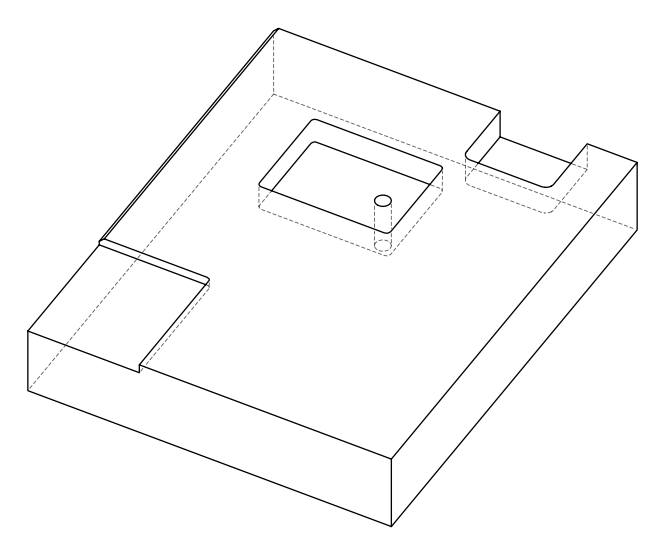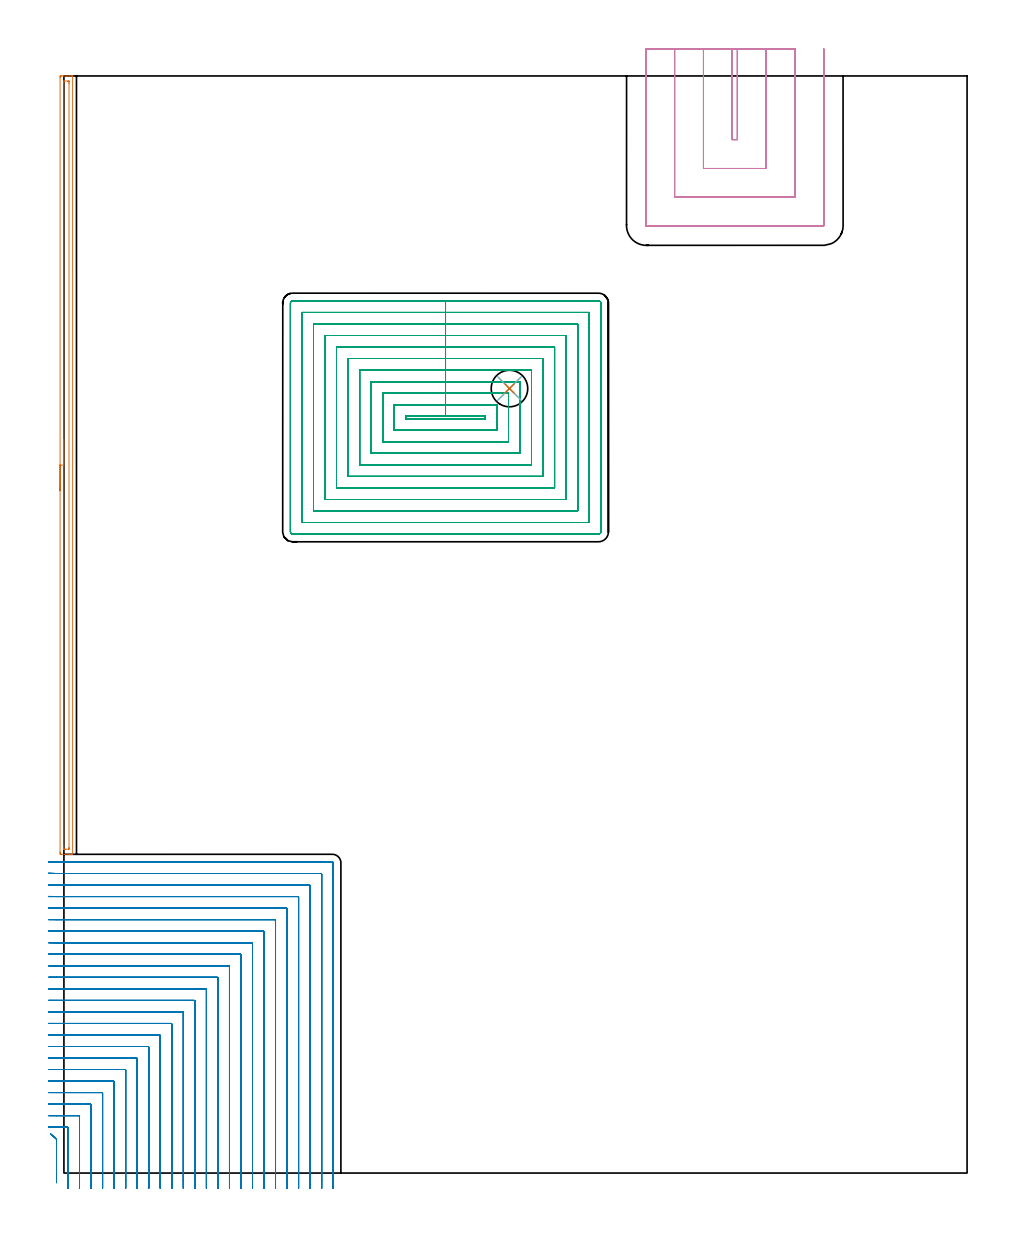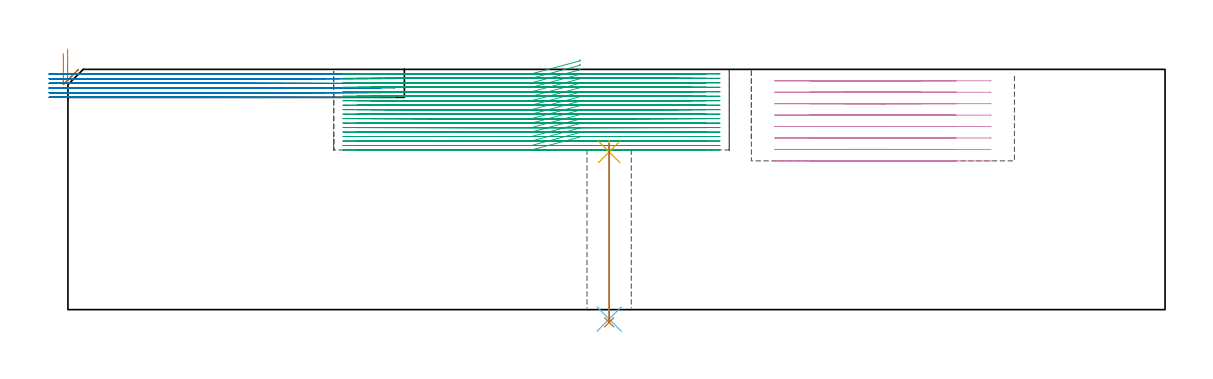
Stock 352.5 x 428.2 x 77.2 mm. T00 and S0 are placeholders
(PLAN: 7 operations, 5 tool changes, 160.7 min)
(1 AREA_MILL | FG_CHAMFER_SURFACE | UGT0205_001 | 5.04 min | 3686 mm3)
(2 MILL_CORNER_NOTCH_RECTANGULAR | CORNER_NOTCH_RECTANGULAR | NXT0201_008 | Follow Part, ap 1.5, ae 75% | 42.74 min | 120969 mm3)
(3 MILL_RECTANGULAR_POCKET | POCKET_RECTANGULAR_STRAIGHT | NXT0201_008 | Follow Part, ap 1.5, ae 75% | 99.63 min | 319072 mm3)
(4 MILL_SLOT | SLOT_PARTIAL_RECTANGULAR | UGT0201_133 | Follow Part, ap 3.75, ae 75% | 12.82 min | 163458 mm3)
(5 SPOT_DRILL | STEP1HOLE | NXT0321_9005460120000 | 0.04 min | 5 mm3)
(6 DRILL_THROUGH_HOLE_INTO_CENTER | STEP1HOLE | NXT0301_055 | 0.23 min | 2829 mm3)
(7 DRILL_TO_ENLARGE_THROUGH_HOLE | STEP1HOLE | NXT0301_105 | 0.24 min | 5338 mm3)
(TOOL UGT0205_001 | Chamfer Mill 20 x 3 x 45 deg. | D20 FL50 Z2)
(TOOL NXT0201_008 | ENDMILL 6mm [2P460-0600-NA 1630] | D6 FL26 Z6)
(TOOL UGT0201_133 | Carbide End Mill 15.0 | D15 FL30 Z4)
(TOOL NXT0321_9005460120000 | NC Spot Drill, 142deg, 12mm, Carbide, Uncoated | D12 PA142 FL30 Z2)
(TOOL NXT0301_055 | Carbide Drill 8.4mm [860.1-0840-042A1-MM 2214] | D8.4 PA140 FL61 Z2)
(TOOL NXT0301_105 | Carbide Drill 14.25mm [860.1-1425-071A1-MM 2214] | D14.25 PA140 FL83 Z2)
(OP 1 AREA_MILL)
G17 G21 G94 G90
T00 M6
G54
G17 G0 G90 X-1.5 Y266.3 S1061 M3
G43 Z87.2 H0
Z82.3
G94 G1 Y266.338 Z81.428 F250.
Y266.452 Z80.564
Y266.641 Z79.712
Y266.903 Z78.88
Y267.237 Z78.074
Y267.64 Z77.3
Y268.109 Z76.564
Y268.64 Z75.872
Y269.229 Z75.229
Y269.872 Z74.64
Y270.564 Z74.109
Y271.3 Z73.64
Y272.074 Z73.237
Y272.88 Z72.903
Y273.712 Z72.641
Y274.564 Z72.452
Y275.428 Z72.338
Y276.3 Z72.3
Y427.593
X-1.498 Y427.876
X-1.493 Y428.19 Z72.303
X-1.223 Y428.2 Z72.573
X-0.945 Z72.851
X-0.354 Z73.441
X1.071 Z74.868
X2.254 Z76.048
X2.88 Z76.679
X3.2 Z76.999
X3.3 Y428.199 Z77.092
X3.345 Y428.197 Z77.136
X3.397 Y428.19 Z77.188
X3.4 Y428.039 Z77.2
Y124.561
X3.397 Y124.41 Z77.188
X3.301 Y124.402 Z77.093
X3.2 Y124.4 Z76.999
X2.881 Z76.68
X2.254 Z76.048
X0.202 Z73.999
X-1.107 Z72.688
X-1.223 Y124.402 Z72.573
X-1.493 Y124.41 Z72.303
X-1.498 Y124.724 Z72.3
X-1.5 Y125.007
Y125.292
Y276.3
X-0.086 Z73.714
X-0.085 Y425.532 Z73.715
X-0.084 Y425.808 Z73.716
X-0.08 Y426.116 Z73.72
X-0.079 Y426.184 Z73.721
X0.006 Y426.191 Z73.806
X0.136 Y426.197 Z73.936
X1.385 Y426.2 Z75.185
X1.873 Y426.198 Z75.673
X1.962 Y426.192 Z75.762
X1.978 Y426.19 Z75.778
X1.981 Y426.16 Z75.781
X1.984 Y426.085 Z75.784
X1.985 Y425.808 Z75.785
X1.986 Y425.19 Z75.786
X1.985 Y127.068 Z75.785
X1.984 Y126.792 Z75.784
X1.98 Y126.484 Z75.78
X1.979 Y126.416 Z75.779
X1.894 Y126.41 Z75.694
X1.764 Y126.403 Z75.564
X0.516 Y126.4 Z74.316
X0.027 Y126.402 Z73.827
X-0.062 Y126.408 Z73.738
X-0.078 Y126.41 Z73.722
X-0.081 Y126.44 Z73.719
X-0.084 Y126.515 Z73.716
X-0.085 Y126.792 Z73.715
X-0.086 Y127.41 Z73.714
Y276.3
Y277.172 Z73.752
Y278.037 Z73.866
Y278.888 Z74.055
Y279.72 Z74.317
Y280.526 Z74.651
Y281.3 Z75.054
Y282.036 Z75.523
Y282.728 Z76.054
Y283.371 Z76.643
Y283.96 Z77.286
Y284.492 Z77.979
Y284.96 Z78.714
Y285.363 Z79.488
Y285.697 Z80.294
Y285.959 Z81.126
Y286.148 Z81.978
Y286.262 Z82.843
Y286.3 Z83.714
G0 Z87.2
M5
M2
(OP 2 MILL_CORNER_NOTCH_RECTANGULAR)
G17 G21 G94 G90
T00 M6
G54
G17 G0 G90 X-2.9 Y-3.768 S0 M3
G43 Z87.2 H1
Z75.7
G94 G1 Y-0.768 F250.
Y13.109 F500.
G3 X-3. Y13.326 R0.3
G1 X-5.237 Y15.325 F250.
G0 Z87.2
X1.6 Y-6.
Z75.7
G1 Y-3.
Y17.607 F500.
G3 X1.307 Y17.9 R0.3
G1 X-2.499
G2 X-3. Y17.901 R103.5
G1 X-6. Y17.916 F250.
G0 Z87.2
X6.1 Y-6.
Z75.7
G1 Y-3.
Y22.106 F500.
G3 X5.806 Y22.4 R0.3
G1 X-2.499
G2 X-3. Y22.401 R99.
G1 X-6. Y22.416 F250.
G0 Z87.2
X10.6 Y-6.
Z75.7
G1 Y-3.
Y26.606 F500.
G3 X10.306 Y26.9 R0.3
G1 X-2.499
G2 X-3. Y26.901 R94.5
G1 X-6. Y26.917 F250.
G0 Z87.2
X15.1 Y-6.
Z75.7
G1 Y-3.
Y31.106 F500.
G3 X14.806 Y31.4 R0.3
G1 X-2.499
G2 X-3. Y31.401 R90.
G1 X-6. Y31.418 F250.
G0 Z87.2
X19.6 Y-6.
Z75.7
G1 Y-3.
Y35.606 F500.
G3 X19.306 Y35.9 R0.3
G1 X-2.499
G2 X-3. Y35.901 R85.5
G1 X-6. Y35.919 F250.
G0 Z87.2
X24.1 Y-6.
Z75.7
G1 Y-3.
Y40.106 F500.
G3 X23.806 Y40.4 R0.3
G1 X-2.499
G2 X-3. Y40.402 R81.
G1 X-6. Y40.42 F250.
G0 Z87.2
X28.6 Y-6.
Z75.7
G1 Y-3.
Y44.605 F500.
G3 X28.305 Y44.9 R0.3
G1 X-2.499
G2 X-3. Y44.902 R76.5
G1 X-6. Y44.921 F250.
G0 Z87.2
X33.1 Y-6.
Z75.7
G1 Y-3.
Y49.105 F500.
G3 X32.805 Y49.4 R0.3
G1 X-2.499
G2 X-3. Y49.402 R72.
G1 X-6. Y49.423 F250.
G0 Z87.2
X37.6 Y-6.
Z75.7
G1 Y-3.
Y53.605 F500.
G3 X37.305 Y53.9 R0.3
G1 X-2.499
G2 X-3. Y53.902 R67.5
G1 X-6. Y53.924 F250.
G0 Z87.2
X42.1 Y-6.
Z75.7
G1 Y-3.
Y58.105 F500.
G3 X41.805 Y58.4 R0.3
G1 X-2.499
G2 X-3. Y58.402 R63.
G1 X-6. Y58.426 F250.
G0 Z87.2
X46.6 Y-6.
Z75.7
G1 Y-3.
Y62.605 F500.
G3 X46.305 Y62.9 R0.3
G1 X-2.499
G2 X-3. Y62.902 R58.5
G1 X-6. Y62.928 F250.
G0 Z87.2
X51.1 Y-6.
Z75.7
G1 Y-3.
Y67.104 F500.
G3 X50.804 Y67.4 R0.3
G1 X-2.499
G2 X-3. Y67.402 R54.
G1 X-6. Y67.43 F250.
G0 Z87.2
X55.6 Y-6.
Z75.7
G1 Y-3.
Y71.604 F500.
G3 X55.304 Y71.9 R0.3
G1 X-2.499
G2 X-3. Y71.903 R49.5
G1 X-6. Y71.933 F250.
G0 Z87.2
X60.1 Y-6.
Z75.7
G1 Y-3.
Y76.104 F500.
G3 X59.804 Y76.4 R0.3
G1 X-2.499
G2 X-3. Y76.403 R45.
G1 X-6. Y76.436 F250.
G0 Z87.2
X64.6 Y-6.
Z75.7
G1 Y-3.
Y80.604 F500.
G3 X64.304 Y80.9 R0.3
G1 X-2.499
G2 X-3. Y80.903 R40.5
G1 X-6. Y80.94 F250.
G0 Z87.2
X69.1 Y-6.
Z75.7
G1 Y-3.
Y85.104 F500.
G3 X68.804 Y85.4 R0.3
G1 X-2.499
G2 X-3. Y85.403 R36.
G1 X-6. Y85.445 F250.
G0 Z87.2
X73.6 Y-6.
Z75.7
G1 Y-3.
Y89.604 F500.
G3 X73.304 Y89.9 R0.3
G1 X-2.499
G2 X-3. Y89.904 R31.5
G1 X-6. Y89.952 F250.
G0 Z87.2
X78.1 Y-6.
Z75.7
G1 Y-3.
Y94.103 F500.
G3 X77.803 Y94.4 R0.3
G1 X-2.499
G2 X-3. Y94.405 R27.
G1 X-5.999 Y94.46 F250.
G0 Z87.2
X82.6 Y-6.
Z75.7
G1 Y-3.
Y98.603 F500.
G3 X82.303 Y98.9 R0.3
G1 X-2.499
G2 X-3. Y98.906 R22.5
G1 X-5.999 Y98.972 F250.
G0 Z87.2
X87.1 Y-6.
Z75.7
G1 Y-3.
Y103.103 F500.
G3 X86.803 Y103.4 R0.3
G1 X-2.499
G2 X-3. Y103.407 R18.
G1 X-5.999 Y103.49 F250.
G0 Z87.2
X91.6 Y-6.
Z75.7
G1 Y-3.
Y107.603 F500.
G3 X91.303 Y107.9 R0.3
G1 X-2.499
G2 X-3. Y107.909 R13.5
G1 X-5.998 Y108.021 F250.
G0 Z87.2
X96.1 Y-6.
Z75.7
G1 Y-3.
Y112.103 F500.
G3 X95.803 Y112.4 R0.3
G1 X-2.499
G2 X-3. Y112.414 R9.
G1 X-5.995 Y112.581 F250.
G0 Z87.2
X100.6 Y-6.
Z75.7
G1 Y-3.
Y116.603 F500.
G3 X100.303 Y116.9 R0.3
G1 X-2.499
G2 X-3. Y116.928 R4.5
G1 X-5.981 Y117.262 F250.
G0 Z87.2
X105.1 Y-6.
Z75.7
G1 Y-3.
Y121.1 F500.
G3 X104.8 Y121.4 R0.3
G1 X-2.499
X-5.499 F250.
G0 Z87.2
X-2.9 Y-3.768
Z74.2
G1 Y-0.768
Y13.107 F500.
G3 X-3. Y13.324 R0.3
G1 X-5.237 Y15.323 F250.
G0 Z87.2
X1.6 Y-6.
Z74.2
G1 Y-3.
Y17.607 F500.
G3 X1.307 Y17.9 R0.3
G1 X-3.
X-6. F250.
G0 Z87.2
X6.1 Y-6.
Z74.2
G1 Y-3.
Y22.106 F500.
G3 X5.806 Y22.4 R0.3
G1 X-3.
X-6. F250.
G0 Z87.2
X10.6 Y-6.
Z74.2
G1 Y-3.
Y26.606 F500.
G3 X10.306 Y26.9 R0.3
G1 X-3.
X-6. F250.
G0 Z87.2
X15.1 Y-6.
Z74.2
G1 Y-3.
Y31.106 F500.
G3 X14.806 Y31.4 R0.3
G1 X-3.
X-6. F250.
G0 Z87.2
X19.6 Y-6.
Z74.2
G1 Y-3.
Y35.606 F500.
G3 X19.306 Y35.9 R0.3
G1 X-3.
X-6. F250.
G0 Z87.2
X24.1 Y-6.
Z74.2
G1 Y-3.
Y40.106 F500.
G3 X23.806 Y40.4 R0.3
G1 X-3.
X-6. F250.
G0 Z87.2
X28.6 Y-6.
Z74.2
G1 Y-3.
Y44.605 F500.
G3 X28.305 Y44.9 R0.3
G1 X-3.
X-6. F250.
G0 Z87.2
X33.1 Y-6.
Z74.2
G1 Y-3.
Y49.105 F500.
G3 X32.805 Y49.4 R0.3
G1 X-3.
X-6. F250.
G0 Z87.2
X37.6 Y-6.
Z74.2
G1 Y-3.
Y53.605 F500.
G3 X37.305 Y53.9 R0.3
G1 X-3.
X-6. F250.
G0 Z87.2
X42.1 Y-6.
Z74.2
G1 Y-3.
Y58.105 F500.
G3 X41.805 Y58.4 R0.3
G1 X-3.
X-6. F250.
G0 Z87.2
X46.6 Y-6.
Z74.2
G1 Y-3.
Y62.605 F500.
G3 X46.305 Y62.9 R0.3
G1 X-3.
X-6. F250.
G0 Z87.2
X51.1 Y-6.
Z74.2
G1 Y-3.
Y67.104 F500.
G3 X50.804 Y67.4 R0.3
G1 X-3.
X-6. F250.
G0 Z87.2
X55.6 Y-6.
Z74.2
G1 Y-3.
Y71.604 F500.
G3 X55.304 Y71.9 R0.3
G1 X-3.
X-6. F250.
G0 Z87.2
X60.1 Y-6.
Z74.2
G1 Y-3.
Y76.104 F500.
G3 X59.804 Y76.4 R0.3
G1 X-3.
X-6. F250.
G0 Z87.2
X64.6 Y-6.
Z74.2
G1 Y-3.
Y80.604 F500.
G3 X64.304 Y80.9 R0.3
G1 X-3.
X-6. F250.
G0 Z87.2
X69.1 Y-6.
Z74.2
G1 Y-3.
Y85.104 F500.
G3 X68.804 Y85.4 R0.3
G1 X-3.
X-6. F250.
G0 Z87.2
X73.6 Y-6.
Z74.2
G1 Y-3.
Y89.604 F500.
G3 X73.304 Y89.9 R0.3
G1 X-3.
X-6. F250.
G0 Z87.2
X78.1 Y-6.
Z74.2
G1 Y-3.
Y94.103 F500.
G3 X77.803 Y94.4 R0.3
G1 X-3.
X-6. F250.
G0 Z87.2
X82.6 Y-6.
Z74.2
G1 Y-3.
Y98.603 F500.
G3 X82.303 Y98.9 R0.3
G1 X-3.
X-6. F250.
G0 Z87.2
X87.1 Y-6.
Z74.2
G1 Y-3.
Y103.103 F500.
G3 X86.803 Y103.4 R0.3
G1 X-3.
X-6. F250.
G0 Z87.2
X91.6 Y-6.
Z74.2
G1 Y-3.
Y107.603 F500.
G3 X91.303 Y107.9 R0.3
G1 X-3.
X-6. F250.
G0 Z87.2
X96.1 Y-6.
Z74.2
G1 Y-3.
Y112.103 F500.
G3 X95.803 Y112.4 R0.3
G1 X-3.
X-6. Y112.401 F250.
G0 Z87.2
X100.6 Y-6.
Z74.2
G1 Y-3.
Y116.603 F500.
G3 X100.303 Y116.9 R0.3
G1 X95.803
X-3.
X-6. Y116.901 F250.
G0 Z87.2
X105.1 Y-6.
Z74.2
G1 Y-3.
Y121.1 F500.
G3 X104.8 Y121.4 R0.3
G1 X-2.998
X-5.998 F250.
G0 Z87.2
X-2.9 Y-3.768
Z72.7
G1 Y-0.768
Y13.107 F500.
G3 X-3. Y13.324 R0.3
G1 X-5.237 Y15.323 F250.
G0 Z87.2
X1.6 Y-6.
Z72.7
G1 Y-3.
Y17.607 F500.
G3 X1.307 Y17.9 R0.3
G1 X-3.
X-6. F250.
G0 Z87.2
X6.1 Y-6.
Z72.7
G1 Y-3.
Y22.106 F500.
G3 X5.806 Y22.4 R0.3
G1 X-3.
X-6. F250.
G0 Z87.2
X10.6 Y-6.
Z72.7
G1 Y-3.
Y26.606 F500.
G3 X10.306 Y26.9 R0.3
G1 X-3.
X-6. F250.
G0 Z87.2
X15.1 Y-6.
Z72.7
G1 Y-3.
Y31.106 F500.
G3 X14.806 Y31.4 R0.3
G1 X-3.
X-6. F250.
G0 Z87.2
X19.6 Y-6.
Z72.7
G1 Y-3.
Y35.606 F500.
G3 X19.306 Y35.9 R0.3
G1 X-3.
X-6. F250.
G0 Z87.2
X24.1 Y-6.
Z72.7
G1 Y-3.
Y40.106 F500.
G3 X23.806 Y40.4 R0.3
G1 X-3.
X-6. F250.
G0 Z87.2
X28.6 Y-6.
Z72.7
G1 Y-3.
Y44.605 F500.
G3 X28.305 Y44.9 R0.3
G1 X-3.
X-6. F250.
G0 Z87.2
X33.1 Y-6.
Z72.7
G1 Y-3.
Y49.105 F500.
G3 X32.805 Y49.4 R0.3
G1 X-3.
X-6. F250.
G0 Z87.2
X37.6 Y-6.
Z72.7
G1 Y-3.
Y53.605 F500.
G3 X37.305 Y53.9 R0.3
G1 X-3.
X-6. F250.
G0 Z87.2
X42.1 Y-6.
Z72.7
G1 Y-3.
Y58.105 F500.
G3 X41.805 Y58.4 R0.3
G1 X-3.
X-6. F250.
G0 Z87.2
X46.6 Y-6.
Z72.7
G1 Y-3.
Y62.605 F500.
G3 X46.305 Y62.9 R0.3
G1 X-3.
X-6. F250.
G0 Z87.2
X51.1 Y-6.
Z72.7
G1 Y-3.
Y67.104 F500.
G3 X50.804 Y67.4 R0.3
G1 X-3.
X-6. F250.
G0 Z87.2
X55.6 Y-6.
Z72.7
G1 Y-3.
Y71.604 F500.
G3 X55.304 Y71.9 R0.3
G1 X-3.
X-6. F250.
G0 Z87.2
X60.1 Y-6.
Z72.7
G1 Y-3.
Y76.104 F500.
G3 X59.804 Y76.4 R0.3
G1 X-3.
X-6. F250.
G0 Z87.2
X64.6 Y-6.
Z72.7
G1 Y-3.
Y80.604 F500.
G3 X64.304 Y80.9 R0.3
G1 X-3.
X-6. F250.
G0 Z87.2
X69.1 Y-6.
Z72.7
G1 Y-3.
Y85.104 F500.
G3 X68.804 Y85.4 R0.3
G1 X-3.
X-6. F250.
G0 Z87.2
X73.6 Y-6.
Z72.7
G1 Y-3.
Y89.604 F500.
G3 X73.304 Y89.9 R0.3
G1 X-3.
X-6. F250.
G0 Z87.2
X78.1 Y-6.
Z72.7
G1 Y-3.
Y94.103 F500.
G3 X77.803 Y94.4 R0.3
G1 X-3.
X-6. F250.
G0 Z87.2
X82.6 Y-6.
Z72.7
G1 Y-3.
Y98.603 F500.
G3 X82.303 Y98.9 R0.3
G1 X-3.
X-6. F250.
G0 Z87.2
X87.1 Y-6.
Z72.7
G1 Y-3.
Y103.103 F500.
G3 X86.803 Y103.4 R0.3
G1 X-3.
X-6. F250.
G0 Z87.2
X91.6 Y-6.
Z72.7
G1 Y-3.
Y107.603 F500.
G3 X91.303 Y107.9 R0.3
G1 X-3.
X-6. F250.
G0 Z87.2
X96.1 Y-6.
Z72.7
G1 Y-3.
Y112.103 F500.
G3 X95.803 Y112.4 R0.3
G1 X-3.
X-6. F250.
G0 Z87.2
X100.6 Y-6.
Z72.7
G1 Y-3.
Y116.603 F500.
G3 X100.303 Y116.9 R0.3
G1 X-3.
X-6. F250.
G0 Z87.2
X105.1 Y-6.
Z72.7
G1 Y-3.
Y121.1 F500.
G3 X104.8 Y121.4 R0.3
G1 X-3.
X-6. F250.
G0 Z87.2
X-2.9 Y-3.768
Z71.2
G1 Y-0.768
Y13.107 F500.
G3 X-3. Y13.324 R0.3
G1 X-5.237 Y15.323 F250.
G0 Z87.2
X1.6 Y-6.
Z71.2
G1 Y-3.
Y17.607 F500.
G3 X1.307 Y17.9 R0.3
G1 X-3.
X-6. F250.
G0 Z87.2
X6.1 Y-6.
Z71.2
G1 Y-3.
Y22.106 F500.
G3 X5.806 Y22.4 R0.3
G1 X-3.
X-6. F250.
G0 Z87.2
X10.6 Y-6.
Z71.2
G1 Y-3.
Y26.606 F500.
G3 X10.306 Y26.9 R0.3
G1 X-3.
X-6. F250.
G0 Z87.2
X15.1 Y-6.
Z71.2
G1 Y-3.
Y31.106 F500.
G3 X14.806 Y31.4 R0.3
G1 X-3.
X-6. F250.
G0 Z87.2
X19.6 Y-6.
Z71.2
G1 Y-3.
Y35.606 F500.
G3 X19.306 Y35.9 R0.3
G1 X-3.
X-6. F250.
G0 Z87.2
X24.1 Y-6.
Z71.2
G1 Y-3.
Y40.106 F500.
G3 X23.806 Y40.4 R0.3
G1 X-3.
X-6. F250.
G0 Z87.2
X28.6 Y-6.
Z71.2
G1 Y-3.
Y44.605 F500.
G3 X28.305 Y44.9 R0.3
G1 X-3.
X-6. F250.
G0 Z87.2
X33.1 Y-6.
Z71.2
G1 Y-3.
Y49.105 F500.
G3 X32.805 Y49.4 R0.3
G1 X-3.
X-6. F250.
G0 Z87.2
X37.6 Y-6.
Z71.2
G1 Y-3.
Y53.605 F500.
G3 X37.305 Y53.9 R0.3
G1 X-3.
X-6. F250.
G0 Z87.2
X42.1 Y-6.
Z71.2
G1 Y-3.
Y58.105 F500.
G3 X41.805 Y58.4 R0.3
G1 X-3.
X-6. F250.
G0 Z87.2
X46.6 Y-6.
Z71.2
G1 Y-3.
Y62.605 F500.
G3 X46.305 Y62.9 R0.3
G1 X-3.
X-6. F250.
G0 Z87.2
X51.1 Y-6.
Z71.2
G1 Y-3.
Y67.104 F500.
G3 X50.804 Y67.4 R0.3
G1 X-3.
X-6. F250.
G0 Z87.2
X55.6 Y-6.
Z71.2
G1 Y-3.
Y71.604 F500.
G3 X55.304 Y71.9 R0.3
G1 X-3.
X-6. F250.
G0 Z87.2
X60.1 Y-6.
Z71.2
G1 Y-3.
Y76.104 F500.
G3 X59.804 Y76.4 R0.3
G1 X-3.
X-6. F250.
G0 Z87.2
X64.6 Y-6.
Z71.2
G1 Y-3.
Y80.604 F500.
G3 X64.304 Y80.9 R0.3
G1 X-3.
X-6. F250.
G0 Z87.2
X69.1 Y-6.
Z71.2
G1 Y-3.
Y85.104 F500.
G3 X68.804 Y85.4 R0.3
G1 X-3.
X-6. F250.
G0 Z87.2
X73.6 Y-6.
Z71.2
G1 Y-3.
Y89.604 F500.
G3 X73.304 Y89.9 R0.3
G1 X-3.
X-6. F250.
G0 Z87.2
X78.1 Y-6.
Z71.2
G1 Y-3.
Y94.103 F500.
G3 X77.803 Y94.4 R0.3
G1 X-3.
X-6. F250.
G0 Z87.2
X82.6 Y-6.
Z71.2
G1 Y-3.
Y98.603 F500.
G3 X82.303 Y98.9 R0.3
G1 X-3.
X-6. F250.
G0 Z87.2
X87.1 Y-6.
Z71.2
G1 Y-3.
Y103.103 F500.
G3 X86.803 Y103.4 R0.3
G1 X-3.
X-6. F250.
G0 Z87.2
X91.6 Y-6.
Z71.2
G1 Y-3.
Y107.603 F500.
G3 X91.303 Y107.9 R0.3
G1 X-3.
X-6. F250.
G0 Z87.2
X96.1 Y-6.
Z71.2
G1 Y-3.
Y112.103 F500.
G3 X95.803 Y112.4 R0.3
G1 X-3.
X-6. F250.
G0 Z87.2
X100.6 Y-6.
Z71.2
G1 Y-3.
Y116.603 F500.
G3 X100.303 Y116.9 R0.3
G1 X-3.
X-6. F250.
G0 Z87.2
X105.1 Y-6.
Z71.2
G1 Y-3.
Y121.1 F500.
G3 X104.8 Y121.4 R0.3
G1 X-3.
X-6. F250.
G0 Z87.2
X-2.9 Y-3.768
Z69.7
G1 Y-0.768
Y13.107 F500.
G3 X-3. Y13.324 R0.3
G1 X-5.237 Y15.323 F250.
G0 Z87.2
X1.6 Y-6.
Z69.7
G1 Y-3.
Y17.607 F500.
G3 X1.307 Y17.9 R0.3
G1 X-3.
X-6. F250.
G0 Z87.2
X6.1 Y-6.
Z69.7
G1 Y-3.
Y22.106 F500.
G3 X5.806 Y22.4 R0.3
G1 X-3.
X-6. F250.
G0 Z87.2
X10.6 Y-6.
Z69.7
G1 Y-3.
Y26.606 F500.
G3 X10.306 Y26.9 R0.3
G1 X-3.
X-6. F250.
G0 Z87.2
X15.1 Y-6.
Z69.7
G1 Y-3.
Y31.106 F500.
G3 X14.806 Y31.4 R0.3
G1 X-3.
X-6. F250.
G0 Z87.2
X19.6 Y-6.
Z69.7
G1 Y-3.
Y35.606 F500.
G3 X19.306 Y35.9 R0.3
G1 X-3.
X-6. F250.
G0 Z87.2
X24.1 Y-6.
Z69.7
G1 Y-3.
Y40.106 F500.
G3 X23.806 Y40.4 R0.3
G1 X-3.
X-6. F250.
G0 Z87.2
X28.6 Y-6.
Z69.7
G1 Y-3.
Y44.605 F500.
G3 X28.305 Y44.9 R0.3
G1 X-3.
X-6. F250.
G0 Z87.2
X33.1 Y-6.
Z69.7
G1 Y-3.
Y49.105 F500.
G3 X32.805 Y49.4 R0.3
G1 X-3.
X-6. F250.
G0 Z87.2
X37.6 Y-6.
Z69.7
G1 Y-3.
Y53.605 F500.
G3 X37.305 Y53.9 R0.3
G1 X-3.
X-6. F250.
G0 Z87.2
X42.1 Y-6.
Z69.7
G1 Y-3.
Y58.105 F500.
G3 X41.805 Y58.4 R0.3
G1 X-3.
X-6. F250.
G0 Z87.2
X46.6 Y-6.
Z69.7
G1 Y-3.
Y62.605 F500.
G3 X46.305 Y62.9 R0.3
G1 X-3.
X-6. F250.
G0 Z87.2
X51.1 Y-6.
Z69.7
G1 Y-3.
Y67.104 F500.
G3 X50.804 Y67.4 R0.3
G1 X-3.
X-6. F250.
G0 Z87.2
X55.6 Y-6.
Z69.7
G1 Y-3.
Y71.604 F500.
G3 X55.304 Y71.9 R0.3
G1 X-3.
X-6. F250.
G0 Z87.2
X60.1 Y-6.
Z69.7
G1 Y-3.
Y76.104 F500.
G3 X59.804 Y76.4 R0.3
G1 X-3.
X-6. F250.
G0 Z87.2
X64.6 Y-6.
Z69.7
G1 Y-3.
Y80.604 F500.
G3 X64.304 Y80.9 R0.3
G1 X-3.
X-6. F250.
G0 Z87.2
X69.1 Y-6.
Z69.7
G1 Y-3.
Y85.104 F500.
G3 X68.804 Y85.4 R0.3
G1 X-3.
X-6. F250.
G0 Z87.2
X73.6 Y-6.
Z69.7
G1 Y-3.
Y89.604 F500.
G3 X73.304 Y89.9 R0.3
G1 X-3.
X-6. F250.
G0 Z87.2
X78.1 Y-6.
Z69.7
G1 Y-3.
Y94.103 F500.
G3 X77.803 Y94.4 R0.3
G1 X-3.
X-6. F250.
G0 Z87.2
X82.6 Y-6.
Z69.7
G1 Y-3.
Y98.603 F500.
G3 X82.303 Y98.9 R0.3
G1 X-3.
X-6. F250.
G0 Z87.2
X87.1 Y-6.
Z69.7
G1 Y-3.
Y103.103 F500.
G3 X86.803 Y103.4 R0.3
G1 X-3.
X-6. F250.
G0 Z87.2
X91.6 Y-6.
Z69.7
G1 Y-3.
Y107.603 F500.
G3 X91.303 Y107.9 R0.3
G1 X-3.
X-6. F250.
G0 Z87.2
X96.1 Y-6.
Z69.7
G1 Y-3.
Y112.103 F500.
G3 X95.803 Y112.4 R0.3
G1 X-3.
X-6. F250.
G0 Z87.2
X100.6 Y-6.
Z69.7
G1 Y-3.
Y116.603 F500.
G3 X100.303 Y116.9 R0.3
G1 X-3.
X-6. F250.
G0 Z87.2
X105.1 Y-6.
Z69.7
G1 Y-3.
Y121.1 F500.
G3 X104.8 Y121.4 R0.3
G1 X-3.
X-6. F250.
G0 Z87.2
X-2.9 Y-3.768
Z68.2
G1 Y-0.768
Y13.107 F500.
G3 X-3. Y13.324 R0.3
G1 X-5.237 Y15.323 F250.
G0 Z87.2
X1.6 Y-6.
Z68.2
G1 Y-3.
Y17.607 F500.
G3 X1.307 Y17.9 R0.3
G1 X-3.
X-6. F250.
G0 Z87.2
X6.1 Y-6.
Z68.2
G1 Y-3.
Y22.106 F500.
G3 X5.806 Y22.4 R0.3
G1 X-3.
X-6. F250.
G0 Z87.2
X10.6 Y-6.
Z68.2
G1 Y-3.
Y26.606 F500.
G3 X10.306 Y26.9 R0.3
G1 X-3.
X-6. F250.
G0 Z87.2
X15.1 Y-6.
Z68.2
G1 Y-3.
Y31.106 F500.
G3 X14.806 Y31.4 R0.3
G1 X-3.
X-6. F250.
G0 Z87.2
X19.6 Y-6.
Z68.2
G1 Y-3.
Y35.606 F500.
G3 X19.306 Y35.9 R0.3
G1 X-3.
X-6. F250.
G0 Z87.2
X24.1 Y-6.
Z68.2
G1 Y-3.
Y40.106 F500.
G3 X23.806 Y40.4 R0.3
G1 X-3.
X-6. F250.
G0 Z87.2
X28.6 Y-6.
Z68.2
G1 Y-3.
Y44.605 F500.
G3 X28.305 Y44.9 R0.3
G1 X-3.
X-6. F250.
G0 Z87.2
X33.1 Y-6.
Z68.2
G1 Y-3.
Y49.105 F500.
G3 X32.805 Y49.4 R0.3
G1 X-3.
X-6. F250.
G0 Z87.2
X37.6 Y-6.
Z68.2
G1 Y-3.
Y53.605 F500.
G3 X37.305 Y53.9 R0.3
G1 X-3.
X-6. F250.
G0 Z87.2
X42.1 Y-6.
Z68.2
G1 Y-3.
Y58.105 F500.
G3 X41.805 Y58.4 R0.3
G1 X-3.
X-6. F250.
G0 Z87.2
X46.6 Y-6.
Z68.2
G1 Y-3.
Y62.605 F500.
G3 X46.305 Y62.9 R0.3
G1 X-3.
X-6. F250.
G0 Z87.2
X51.1 Y-6.
Z68.2
G1 Y-3.
Y67.104 F500.
G3 X50.804 Y67.4 R0.3
G1 X-3.
X-6. F250.
G0 Z87.2
X55.6 Y-6.
Z68.2
G1 Y-3.
Y71.604 F500.
G3 X55.304 Y71.9 R0.3
G1 X-3.
X-6. F250.
G0 Z87.2
X60.1 Y-6.
Z68.2
G1 Y-3.
Y76.104 F500.
G3 X59.804 Y76.4 R0.3
G1 X-3.
X-6. F250.
G0 Z87.2
X64.6 Y-6.
Z68.2
G1 Y-3.
Y80.604 F500.
G3 X64.304 Y80.9 R0.3
G1 X-3.
X-6. F250.
G0 Z87.2
X69.1 Y-6.
Z68.2
G1 Y-3.
Y85.104 F500.
G3 X68.804 Y85.4 R0.3
G1 X-3.
X-6. F250.
G0 Z87.2
X73.6 Y-6.
Z68.2
G1 Y-3.
Y89.604 F500.
G3 X73.304 Y89.9 R0.3
G1 X-3.
X-6. F250.
G0 Z87.2
X78.1 Y-6.
Z68.2
G1 Y-3.
Y94.103 F500.
G3 X77.803 Y94.4 R0.3
G1 X-3.
X-6. F250.
G0 Z87.2
X82.6 Y-6.
Z68.2
G1 Y-3.
Y98.603 F500.
G3 X82.303 Y98.9 R0.3
G1 X-3.
X-6. F250.
G0 Z87.2
X87.1 Y-6.
Z68.2
G1 Y-3.
Y103.103 F500.
G3 X86.803 Y103.4 R0.3
G1 X-3.
X-6. F250.
G0 Z87.2
X91.6 Y-6.
Z68.2
G1 Y-3.
Y107.603 F500.
G3 X91.303 Y107.9 R0.3
G1 X-3.
X-6. F250.
G0 Z87.2
X96.1 Y-6.
Z68.2
G1 Y-3.
Y112.103 F500.
G3 X95.803 Y112.4 R0.3
G1 X-3.
X-6. F250.
G0 Z87.2
X100.6 Y-6.
Z68.2
G1 Y-3.
Y116.603 F500.
G3 X100.303 Y116.9 R0.3
G1 X-3.
X-6. F250.
G0 Z87.2
X105.1 Y-6.
Z68.2
G1 Y-3.
Y121.1 F500.
G3 X104.8 Y121.4 R0.3
G1 X-3.
X-6. F250.
G0 Z87.2
M5
M2
(OP 3 MILL_RECTANGULAR_POCKET)
G17 G21 G94 G90
T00 M6
G54
G17 G0 G90 X164.484 Y294.4 S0 M3
G43 Z87.2 H1
Z80.2
G94 G1 X164.5 Z80.196 F250.
Y295.4 Z79.928
X148.95 Z75.761
X133.4 F500.
Y294.4
X164.5
Y295.4
X148.95
Y299.9
X128.9
Y289.9
X169.
Y299.9
X148.95
Y304.4
X124.4
Y285.4
X173.5
Y304.4
X148.95
Y308.9
X119.9
Y280.9
X178.
Y308.9
X148.95
Y313.4
X115.4
Y276.4
X182.5
Y313.4
X148.95
Y317.9
X110.9
Y271.9
X187.
Y317.9
X148.95
Y322.4
X106.4
Y267.4
X191.5
Y322.4
X148.95
Y326.9
X101.9
Y262.9
X196.
Y326.9
X148.95
Y331.4
X97.4
Y258.4
X200.5
Y331.4
X148.95
Y335.9
X92.9
Y253.9
X205.
Y335.9
X148.95
Y340.4
X89.2
G3 X88.4 Y339.6 R0.8
G1 Y250.2
G3 X89.2 Y249.4 R0.8
G1 X208.7
G3 X209.5 Y250.2 R0.8
G1 Y339.6
G3 X208.7 Y340.4 R0.8
G1 X148.95
X147.95
G0 X164.484 Y294.4 Z78.761
G1 X164.5 Z78.757 F250.
Y295.4 Z78.489
X148.95 Z74.322
X133.4 F500.
Y294.4
X164.5
Y295.4
X148.95
Y299.9
X128.9
Y289.9
X169.
Y299.9
X148.95
Y304.4
X124.4
Y285.4
X173.5
Y304.4
X148.95
Y308.9
X119.9
Y280.9
X178.
Y308.9
X148.95
Y313.4
X115.4
Y276.4
X182.5
Y313.4
X148.95
Y317.9
X110.9
Y271.9
X187.
Y317.9
X148.95
Y322.4
X106.4
Y267.4
X191.5
Y322.4
X148.95
Y326.9
X101.9
Y262.9
X196.
Y326.9
X148.95
Y331.4
X97.4
Y258.4
X200.5
Y331.4
X148.95
Y335.9
X92.9
Y253.9
X205.
Y335.9
X148.95
Y340.4
X89.2
G3 X88.4 Y339.6 R0.8
G1 Y250.2
G3 X89.2 Y249.4 R0.8
G1 X208.7
G3 X209.5 Y250.2 R0.8
G1 Y339.6
G3 X208.7 Y340.4 R0.8
G1 X148.95
X147.95
G0 X164.484 Y294.4 Z77.322
G1 X164.5 Z77.318 F250.
Y295.4 Z77.05
X148.95 Z72.883
X133.4 F500.
Y294.4
X164.5
Y295.4
X148.95
Y299.9
X128.9
Y289.9
X169.
Y299.9
X148.95
Y304.4
X124.4
Y285.4
X173.5
Y304.4
X148.95
Y308.9
X119.9
Y280.9
X178.
Y308.9
X148.95
Y313.4
X115.4
Y276.4
X182.5
Y313.4
X148.95
Y317.9
X110.9
Y271.9
X187.
Y317.9
X148.95
Y322.4
X106.4
Y267.4
X191.5
Y322.4
X148.95
Y326.9
X101.9
Y262.9
X196.
Y326.9
X148.95
Y331.4
X97.4
Y258.4
X200.5
Y331.4
X148.95
Y335.9
X92.9
Y253.9
X205.
Y335.9
X148.95
Y340.4
X89.2
G3 X88.4 Y339.6 R0.8
G1 Y250.2
G3 X89.2 Y249.4 R0.8
G1 X208.7
G3 X209.5 Y250.2 R0.8
G1 Y339.6
G3 X208.7 Y340.4 R0.8
G1 X148.95
X147.95
G0 X164.484 Y294.4 Z75.883
G1 X164.5 Z75.879 F250.
Y295.4 Z75.611
X148.95 Z71.444
X133.4 F500.
Y294.4
X164.5
Y295.4
X148.95
Y299.9
X128.9
Y289.9
X169.
Y299.9
X148.95
Y304.4
X124.4
Y285.4
X173.5
Y304.4
X148.95
Y308.9
X119.9
Y280.9
X178.
Y308.9
X148.95
Y313.4
X115.4
Y276.4
X182.5
Y313.4
X148.95
Y317.9
X110.9
Y271.9
X187.
Y317.9
X148.95
Y322.4
X106.4
Y267.4
X191.5
Y322.4
X148.95
Y326.9
X101.9
Y262.9
X196.
Y326.9
X148.95
Y331.4
X97.4
Y258.4
X200.5
Y331.4
X148.95
Y335.9
X92.9
Y253.9
X205.
Y335.9
X148.95
Y340.4
X89.2
G3 X88.4 Y339.6 R0.8
G1 Y250.2
G3 X89.2 Y249.4 R0.8
G1 X208.7
G3 X209.5 Y250.2 R0.8
G1 Y339.6
G3 X208.7 Y340.4 R0.8
G1 X148.95
X147.95
G0 X164.484 Y294.4 Z74.444
G1 X164.5 Z74.44 F250.
Y295.4 Z74.172
X148.95 Z70.005
X133.4 F500.
Y294.4
X164.5
Y295.4
X148.95
Y299.9
X128.9
Y289.9
X169.
Y299.9
X148.95
Y304.4
X124.4
Y285.4
X173.5
Y304.4
X148.95
Y308.9
X119.9
Y280.9
X178.
Y308.9
X148.95
Y313.4
X115.4
Y276.4
X182.5
Y313.4
X148.95
Y317.9
X110.9
Y271.9
X187.
Y317.9
X148.95
Y322.4
X106.4
Y267.4
X191.5
Y322.4
X148.95
Y326.9
X101.9
Y262.9
X196.
Y326.9
X148.95
Y331.4
X97.4
Y258.4
X200.5
Y331.4
X148.95
Y335.9
X92.9
Y253.9
X205.
Y335.9
X148.95
Y340.4
X89.2
G3 X88.4 Y339.6 R0.8
G1 Y250.2
G3 X89.2 Y249.4 R0.8
G1 X208.7
G3 X209.5 Y250.2 R0.8
G1 Y339.6
G3 X208.7 Y340.4 R0.8
G1 X148.95
X147.95
G0 X164.484 Y294.4 Z73.005
G1 X164.5 Z73.001 F250.
Y295.4 Z72.733
X148.95 Z68.567
X133.4 F500.
Y294.4
X164.5
Y295.4
X148.95
Y299.9
X128.9
Y289.9
X169.
Y299.9
X148.95
Y304.4
X124.4
Y285.4
X173.5
Y304.4
X148.95
Y308.9
X119.9
Y280.9
X178.
Y308.9
X148.95
Y313.4
X115.4
Y276.4
X182.5
Y313.4
X148.95
Y317.9
X110.9
Y271.9
X187.
Y317.9
X148.95
Y322.4
X106.4
Y267.4
X191.5
Y322.4
X148.95
Y326.9
X101.9
Y262.9
X196.
Y326.9
X148.95
Y331.4
X97.4
Y258.4
X200.5
Y331.4
X148.95
Y335.9
X92.9
Y253.9
X205.
Y335.9
X148.95
Y340.4
X89.2
G3 X88.4 Y339.6 R0.8
G1 Y250.2
G3 X89.2 Y249.4 R0.8
G1 X208.7
G3 X209.5 Y250.2 R0.8
G1 Y339.6
G3 X208.7 Y340.4 R0.8
G1 X148.95
X147.95
G0 X164.484 Y294.4 Z71.567
G1 X164.5 Z71.562 F250.
Y295.4 Z71.294
X148.95 Z67.128
X133.4 F500.
Y294.4
X164.5
Y295.4
X148.95
Y299.9
X128.9
Y289.9
X169.
Y299.9
X148.95
Y304.4
X124.4
Y285.4
X173.5
Y304.4
X148.95
Y308.9
X119.9
Y280.9
X178.
Y308.9
X148.95
Y313.4
X115.4
Y276.4
X182.5
Y313.4
X148.95
Y317.9
X110.9
Y271.9
X187.
Y317.9
X148.95
Y322.4
X106.4
Y267.4
X191.5
Y322.4
X148.95
Y326.9
X101.9
Y262.9
X196.
Y326.9
X148.95
Y331.4
X97.4
Y258.4
X200.5
Y331.4
X148.95
Y335.9
X92.9
Y253.9
X205.
Y335.9
X148.95
Y340.4
X89.2
G3 X88.4 Y339.6 R0.8
G1 Y250.2
G3 X89.2 Y249.4 R0.8
G1 X208.7
G3 X209.5 Y250.2 R0.8
G1 Y339.6
G3 X208.7 Y340.4 R0.8
G1 X148.95
X147.95
G0 X164.484 Y294.4 Z70.128
G1 X164.5 Z70.123 F250.
Y295.4 Z69.855
X148.95 Z65.689
X133.4 F500.
Y294.4
X164.5
Y295.4
X148.95
Y299.9
X128.9
Y289.9
X169.
Y299.9
X148.95
Y304.4
X124.4
Y285.4
X173.5
Y304.4
X148.95
Y308.9
X119.9
Y280.9
X178.
Y308.9
X148.95
Y313.4
X115.4
Y276.4
X182.5
Y313.4
X148.95
Y317.9
X110.9
Y271.9
X187.
Y317.9
X148.95
Y322.4
X106.4
Y267.4
X191.5
Y322.4
X148.95
Y326.9
X101.9
Y262.9
X196.
Y326.9
X148.95
Y331.4
X97.4
Y258.4
X200.5
Y331.4
X148.95
Y335.9
X92.9
Y253.9
X205.
Y335.9
X148.95
Y340.4
X89.2
G3 X88.4 Y339.6 R0.8
G1 Y250.2
G3 X89.2 Y249.4 R0.8
G1 X208.7
G3 X209.5 Y250.2 R0.8
G1 Y339.6
G3 X208.7 Y340.4 R0.8
G1 X148.95
X147.95
G0 X164.484 Y294.4 Z68.689
G1 X164.5 Z68.685 F250.
Y295.4 Z68.417
X148.95 Z64.25
X133.4 F500.
Y294.4
X164.5
Y295.4
X148.95
Y299.9
X128.9
Y289.9
X169.
Y299.9
X148.95
Y304.4
X124.4
Y285.4
X173.5
Y304.4
X148.95
Y308.9
X119.9
Y280.9
X178.
Y308.9
X148.95
Y313.4
X115.4
Y276.4
X182.5
Y313.4
X148.95
Y317.9
X110.9
Y271.9
X187.
Y317.9
X148.95
Y322.4
X106.4
Y267.4
X191.5
Y322.4
X148.95
Y326.9
X101.9
Y262.9
X196.
Y326.9
X148.95
Y331.4
X97.4
Y258.4
X200.5
Y331.4
X148.95
Y335.9
X92.9
Y253.9
X205.
Y335.9
X148.95
Y340.4
X89.2
G3 X88.4 Y339.6 R0.8
G1 Y250.2
G3 X89.2 Y249.4 R0.8
G1 X208.7
G3 X209.5 Y250.2 R0.8
G1 Y339.6
G3 X208.7 Y340.4 R0.8
G1 X148.95
X147.95
G0 X164.484 Y294.4 Z67.25
G1 X164.5 Z67.246 F250.
Y295.4 Z66.978
X148.95 Z62.811
X133.4 F500.
Y294.4
X164.5
Y295.4
X148.95
Y299.9
X128.9
Y289.9
X169.
Y299.9
X148.95
Y304.4
X124.4
Y285.4
X173.5
Y304.4
X148.95
Y308.9
X119.9
Y280.9
X178.
Y308.9
X148.95
Y313.4
X115.4
Y276.4
X182.5
Y313.4
X148.95
Y317.9
X110.9
Y271.9
X187.
Y317.9
X148.95
Y322.4
X106.4
Y267.4
X191.5
Y322.4
X148.95
Y326.9
X101.9
Y262.9
X196.
Y326.9
X148.95
Y331.4
X97.4
Y258.4
X200.5
Y331.4
X148.95
Y335.9
X92.9
Y253.9
X205.
Y335.9
X148.95
Y340.4
X89.2
G3 X88.4 Y339.6 R0.8
G1 Y250.2
G3 X89.2 Y249.4 R0.8
G1 X208.7
G3 X209.5 Y250.2 R0.8
G1 Y339.6
G3 X208.7 Y340.4 R0.8
G1 X148.95
X147.95
G0 X164.484 Y294.4 Z65.811
G1 X164.5 Z65.807 F250.
Y295.4 Z65.539
X148.95 Z61.372
X133.4 F500.
Y294.4
X164.5
Y295.4
X148.95
Y299.9
X128.9
Y289.9
X169.
Y299.9
X148.95
Y304.4
X124.4
Y285.4
X173.5
Y304.4
X148.95
Y308.9
X119.9
Y280.9
X178.
Y308.9
X148.95
Y313.4
X115.4
Y276.4
X182.5
Y313.4
X148.95
Y317.9
X110.9
Y271.9
X187.
Y317.9
X148.95
Y322.4
X106.4
Y267.4
X191.5
Y322.4
X148.95
Y326.9
X101.9
Y262.9
X196.
Y326.9
X148.95
Y331.4
X97.4
Y258.4
X200.5
Y331.4
X148.95
Y335.9
X92.9
Y253.9
X205.
Y335.9
X148.95
Y340.4
X89.2
G3 X88.4 Y339.6 R0.8
G1 Y250.2
G3 X89.2 Y249.4 R0.8
G1 X208.7
G3 X209.5 Y250.2 R0.8
G1 Y339.6
G3 X208.7 Y340.4 R0.8
G1 X148.95
X147.95
G0 X164.484 Y294.4 Z64.372
G1 X164.5 Z64.368 F250.
Y295.4 Z64.1
X148.95 Z59.933
X133.4 F500.
Y294.4
X164.5
Y295.4
X148.95
Y299.9
X128.9
Y289.9
X169.
Y299.9
X148.95
Y304.4
X124.4
Y285.4
X173.5
Y304.4
X148.95
Y308.9
X119.9
Y280.9
X178.
Y308.9
X148.95
Y313.4
X115.4
Y276.4
X182.5
Y313.4
X148.95
Y317.9
X110.9
Y271.9
X187.
Y317.9
X148.95
Y322.4
X106.4
Y267.4
X191.5
Y322.4
X148.95
Y326.9
X101.9
Y262.9
X196.
Y326.9
X148.95
Y331.4
X97.4
Y258.4
X200.5
Y331.4
X148.95
Y335.9
X92.9
Y253.9
X205.
Y335.9
X148.95
Y340.4
X89.2
G3 X88.4 Y339.6 R0.8
G1 Y250.2
G3 X89.2 Y249.4 R0.8
G1 X208.7
G3 X209.5 Y250.2 R0.8
G1 Y339.6
G3 X208.7 Y340.4 R0.8
G1 X148.95
X147.95
G0 X164.484 Y294.4 Z62.933
G1 X164.5 Z62.929 F250.
Y295.4 Z62.661
X148.95 Z58.494
X133.4 F500.
Y294.4
X164.5
Y295.4
X148.95
Y299.9
X128.9
Y289.9
X169.
Y299.9
X148.95
Y304.4
X124.4
Y285.4
X173.5
Y304.4
X148.95
Y308.9
X119.9
Y280.9
X178.
Y308.9
X148.95
Y313.4
X115.4
Y276.4
X182.5
Y313.4
X148.95
Y317.9
X110.9
Y271.9
X187.
Y317.9
X148.95
Y322.4
X106.4
Y267.4
X191.5
Y322.4
X148.95
Y326.9
X101.9
Y262.9
X196.
Y326.9
X148.95
Y331.4
X97.4
Y258.4
X200.5
Y331.4
X148.95
Y335.9
X92.9
Y253.9
X205.
Y335.9
X148.95
Y340.4
X89.2
G3 X88.4 Y339.6 R0.8
G1 Y250.2
G3 X89.2 Y249.4 R0.8
G1 X208.7
G3 X209.5 Y250.2 R0.8
G1 Y339.6
G3 X208.7 Y340.4 R0.8
G1 X148.95
X147.95
G0 X164.484 Y294.4 Z61.494
G1 X164.5 Z61.49 F250.
Y295.4 Z61.222
X148.95 Z57.056
X133.4 F500.
Y294.4
X164.5
Y295.4
X148.95
Y299.9
X128.9
Y289.9
X169.
Y299.9
X148.95
Y304.4
X124.4
Y285.4
X173.5
Y304.4
X148.95
Y308.9
X119.9
Y280.9
X178.
Y308.9
X148.95
Y313.4
X115.4
Y276.4
X182.5
Y313.4
X148.95
Y317.9
X110.9
Y271.9
X187.
Y317.9
X148.95
Y322.4
X106.4
Y267.4
X191.5
Y322.4
X148.95
Y326.9
X101.9
Y262.9
X196.
Y326.9
X148.95
Y331.4
X97.4
Y258.4
X200.5
Y331.4
X148.95
Y335.9
X92.9
Y253.9
X205.
Y335.9
X148.95
Y340.4
X89.2
G3 X88.4 Y339.6 R0.8
G1 Y250.2
G3 X89.2 Y249.4 R0.8
G1 X208.7
G3 X209.5 Y250.2 R0.8
G1 Y339.6
G3 X208.7 Y340.4 R0.8
G1 X148.95
X147.95
G0 X164.484 Y294.4 Z60.056
G1 X164.5 Z60.051 F250.
Y295.4 Z59.783
X148.95 Z55.617
X133.4 F500.
Y294.4
X164.5
Y295.4
X148.95
Y299.9
X128.9
Y289.9
X169.
Y299.9
X148.95
Y304.4
X124.4
Y285.4
X173.5
Y304.4
X148.95
Y308.9
X119.9
Y280.9
X178.
Y308.9
X148.95
Y313.4
X115.4
Y276.4
X182.5
Y313.4
X148.95
Y317.9
X110.9
Y271.9
X187.
Y317.9
X148.95
Y322.4
X106.4
Y267.4
X191.5
Y322.4
X148.95
Y326.9
X101.9
Y262.9
X196.
Y326.9
X148.95
Y331.4
X97.4
Y258.4
X200.5
Y331.4
X148.95
Y335.9
X92.9
Y253.9
X205.
Y335.9
X148.95
Y340.4
X89.2
G3 X88.4 Y339.6 R0.8
G1 Y250.2
G3 X89.2 Y249.4 R0.8
G1 X208.7
G3 X209.5 Y250.2 R0.8
G1 Y339.6
G3 X208.7 Y340.4 R0.8
G1 X148.95
X147.95
G0 X164.484 Y294.4 Z58.617
G1 X164.5 Z58.612 F250.
Y295.4 Z58.344
X148.95 Z54.178
X133.4 F500.
Y294.4
X164.5
Y295.4
X148.95
Y299.9
X128.9
Y289.9
X169.
Y299.9
X148.95
Y304.4
X124.4
Y285.4
X173.5
Y304.4
X148.95
Y308.9
X119.9
Y280.9
X178.
Y308.9
X148.95
Y313.4
X115.4
Y276.4
X182.5
Y313.4
X148.95
Y317.9
X110.9
Y271.9
X187.
Y317.9
X148.95
Y322.4
X106.4
Y267.4
X191.5
Y322.4
X148.95
Y326.9
X101.9
Y262.9
X196.
Y326.9
X148.95
Y331.4
X97.4
Y258.4
X200.5
Y331.4
X148.95
Y335.9
X92.9
Y253.9
X205.
Y335.9
X148.95
Y340.4
X89.2
G3 X88.4 Y339.6 R0.8
G1 Y250.2
G3 X89.2 Y249.4 R0.8
G1 X208.7
G3 X209.5 Y250.2 R0.8
G1 Y339.6
G3 X208.7 Y340.4 R0.8
G1 X148.95
X147.95
G0 X164.484 Y294.4 Z57.178
G1 X164.5 Z57.173 F250.
Y295.4 Z56.905
X148.95 Z52.739
X133.4 F500.
Y294.4
X164.5
Y295.4
X148.95
Y299.9
X128.9
Y289.9
X169.
Y299.9
X148.95
Y304.4
X124.4
Y285.4
X173.5
Y304.4
X148.95
Y308.9
X119.9
Y280.9
X178.
Y308.9
X148.95
Y313.4
X115.4
Y276.4
X182.5
Y313.4
X148.95
Y317.9
X110.9
Y271.9
X187.
Y317.9
X148.95
Y322.4
X106.4
Y267.4
X191.5
Y322.4
X148.95
Y326.9
X101.9
Y262.9
X196.
Y326.9
X148.95
Y331.4
X97.4
Y258.4
X200.5
Y331.4
X148.95
Y335.9
X92.9
Y253.9
X205.
Y335.9
X148.95
Y340.4
X89.2
G3 X88.4 Y339.6 R0.8
G1 Y250.2
G3 X89.2 Y249.4 R0.8
G1 X208.7
G3 X209.5 Y250.2 R0.8
G1 Y339.6
G3 X208.7 Y340.4 R0.8
G1 X148.95
X147.95
G0 X164.484 Y294.4 Z55.739
G1 X164.5 Z55.735 F250.
Y295.4 Z55.467
X148.95 Z51.3
X133.4 F500.
Y294.4
X164.5
Y295.4
X148.95
Y299.9
X128.9
Y289.9
X169.
Y299.9
X148.95
Y304.4
X124.4
Y285.4
X173.5
Y304.4
X148.95
Y308.9
X119.9
Y280.9
X178.
Y308.9
X148.95
Y313.4
X115.4
Y276.4
X182.5
Y313.4
X148.95
Y317.9
X110.9
Y271.9
X187.
Y317.9
X148.95
Y322.4
X106.4
Y267.4
X191.5
Y322.4
X148.95
Y326.9
X101.9
Y262.9
X196.
Y326.9
X148.95
Y331.4
X97.4
Y258.4
X200.5
Y331.4
X148.95
Y335.9
X92.9
Y253.9
X205.
Y335.9
X148.95
Y340.4
X89.2
G3 X88.4 Y339.6 R0.8
G1 Y250.2
G3 X89.2 Y249.4 R0.8
G1 X208.7
G3 X209.5 Y250.2 R0.8
G1 Y339.6
G3 X208.7 Y340.4 R0.8
G1 X148.95
X147.95
G0 Z87.2
M5
M2
(OP 4 MILL_SLOT)
G17 G21 G94 G90
T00 M6
G54
G17 G0 G90 X260.85 Y438.7 S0 M3
G43 Z87.2 H0
Z73.525
G94 G1 Y435.7 F250.
Y403.35 F500.
X262.85
Y435.7
Y438.7 F250.
X249.6
Y435.7
Y392.1 F500.
X274.1
Y435.7
Y438.7 F250.
X238.35
Y435.7
Y380.85 F500.
X285.35
Y435.7
Y438.7 F250.
X227.1
Y435.7
Y369.8 F500.
G3 X227.3 Y369.6 R0.2
G1 X296.4
G3 X296.6 Y369.8 R0.2
G1 Y435.7
Y438.7 F250.
G0 X260.85 Z69.85
G1 Y435.7
Y403.35 F500.
X262.85
Y435.7
Y438.7 F250.
X249.6
Y435.7
Y392.1 F500.
X274.1
Y435.7
Y438.7 F250.
X238.35
Y435.7
Y380.85 F500.
X285.35
Y435.7
Y438.7 F250.
X227.1
Y435.7
Y369.8 F500.
G3 X227.3 Y369.6 R0.2
G1 X296.4
G3 X296.6 Y369.8 R0.2
G1 Y435.7
Y438.7 F250.
G0 X260.85 Z66.175
G1 Y435.7
Y403.35 F500.
X262.85
Y435.7
Y438.7 F250.
X249.6
Y435.7
Y392.1 F500.
X274.1
Y435.7
Y438.7 F250.
X238.35
Y435.7
Y380.85 F500.
X285.35
Y435.7
Y438.7 F250.
X227.1
Y435.7
Y369.8 F500.
G3 X227.3 Y369.6 R0.2
G1 X296.4
G3 X296.6 Y369.8 R0.2
G1 Y435.7
Y438.7 F250.
G0 X260.85 Z62.5
G1 Y435.7
Y403.35 F500.
X262.85
Y435.7
Y438.7 F250.
X249.6
Y435.7
Y392.1 F500.
X274.1
Y435.7
Y438.7 F250.
X238.35
Y435.7
Y380.85 F500.
X285.35
Y435.7
Y438.7 F250.
X227.1
Y435.7
Y369.8 F500.
G3 X227.3 Y369.6 R0.2
G1 X296.4
G3 X296.6 Y369.8 R0.2
G1 Y435.7
Y438.7 F250.
G0 X260.85 Z58.825
G1 Y435.7
Y403.35 F500.
X262.85
Y435.7
Y438.7 F250.
X249.6
Y435.7
Y392.1 F500.
X274.1
Y435.7
Y438.7 F250.
X238.35
Y435.7
Y380.85 F500.
X285.35
Y435.7
Y438.7 F250.
X227.1
Y435.7
Y369.8 F500.
G3 X227.3 Y369.6 R0.2
G1 X296.4
G3 X296.6 Y369.8 R0.2
G1 Y435.7
Y438.7 F250.
G0 X260.85 Z55.15
G1 Y435.7
Y403.35 F500.
X262.85
Y435.7
Y438.7 F250.
X249.6
Y435.7
Y392.1 F500.
X274.1
Y435.7
Y438.7 F250.
X238.35
Y435.7
Y380.85 F500.
X285.35
Y435.7
Y438.7 F250.
X227.1
Y435.7
Y369.8 F500.
G3 X227.3 Y369.6 R0.2
G1 X296.4
G3 X296.6 Y369.8 R0.2
G1 Y435.7
Y438.7 F250.
G0 X260.85 Z51.475
G1 Y435.7
Y403.35 F500.
X262.85
Y435.7
Y438.7 F250.
X249.6
Y435.7
Y392.1 F500.
X274.1
Y435.7
Y438.7 F250.
X238.35
Y435.7
Y380.85 F500.
X285.35
Y435.7
Y438.7 F250.
X227.1
Y435.7
Y369.8 F500.
G3 X227.3 Y369.6 R0.2
G1 X296.4
G3 X296.6 Y369.8 R0.2
G1 Y435.7
Y438.7 F250.
G0 X260.85 Z47.8
G1 Y435.7
Y403.35 F500.
X262.85
Y435.7
Y438.7 F250.
X249.6
Y435.7
Y392.1 F500.
X274.1
Y435.7
Y438.7 F250.
X238.35
Y435.7
Y380.85 F500.
X285.35
Y435.7
Y438.7 F250.
X227.1
Y435.7
Y369.8 F500.
G3 X227.3 Y369.6 R0.2
G1 X296.4
G3 X296.6 Y369.8 R0.2
G1 Y435.7
Y438.7 F250.
G0 Z87.2
M5
M2
(OP 5 SPOT_DRILL)
G17 G21 G94 G90
T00 M6
G54
G17 G0 G90 X173.9 Y306.2 S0 M3
G43 Z87.2 H0
G94 G81 G98 Z50.68 F250. R54.3
G80
M5
M2
(OP 6 DRILL_THROUGH_HOLE_INTO_CENTER)
G17 G21 G94 G90
T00 M6
G54
G17 G0 G90 X173.9 Y306.2 S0 M3
G43 Z87.2 H1
G94 G73 G98 Z-3.029 F250. Q7.761 R53.3
G80
M5
M2
(OP 7 DRILL_TO_ENLARGE_THROUGH_HOLE)
G17 G21 G94 G90
T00 M6
G54
G17 G0 G90 X173.9 Y306.2 S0 M3
G43 Z87.2 H1
G94 G73 G98 Z-4.093 F250. Q13.848 R53.3
G80
M5
M2
